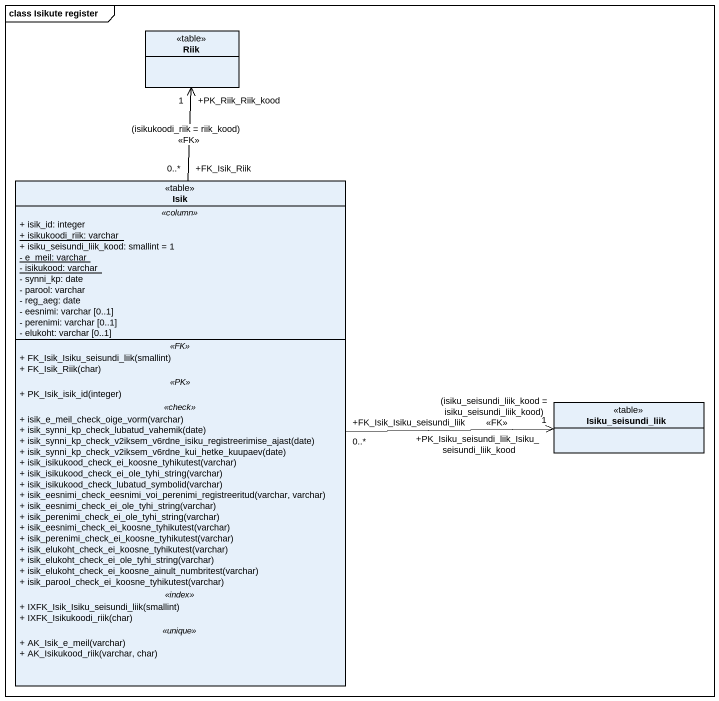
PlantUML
@startuml
mainframe class Isikute register
hide circle
hide empty members
skinparam classAttributeIconSize 0
class Riik <<table>>
class Isik <<table>> {
  .. <<column>> ..
  + isik_id: integer
  {static} + isikukoodi_riik: varchar
  + isiku_seisundi_liik_kood: smallint = 1
  {static} - e_meil: varchar
  {static} - isikukood: varchar
  - synni_kp: date
  - parool: varchar
  - reg_aeg: date
  - eesnimi: varchar [0..1]
  - perenimi: varchar [0..1]
  - elukoht: varchar [0..1]
  .. <<FK>> ..
  + FK_Isik_Isiku_seisundi_liik(smallint)
  + FK_Isik_Riik(char)
  .. <<PK>> ..
  + PK_Isik_isik_id(integer)
  .. <<check>> ..
  + isik_e_meil_check_oige_vorm(varchar)
  + isik_synni_kp_check_lubatud_vahemik(date)
  + isik_synni_kp_check_v2iksem_v6rdne_isiku_registreerimise_ajast(date)
  + isik_synni_kp_check_v2iksem_v6rdne_kui_hetke_kuupaev(date)
  + isik_isikukood_check_ei_koosne_tyhikutest(varchar)
  + isik_isikukood_check_ei_ole_tyhi_string(varchar)
  + isik_isikukood_check_lubatud_symbolid(varchar)
  + isik_eesnimi_check_eesnimi_voi_perenimi_registreeritud(varchar, varchar)
  + isik_eesnimi_check_ei_ole_tyhi_string(varchar)
  + isik_perenimi_check_ei_ole_tyhi_string(varchar)
  + isik_eesnimi_check_ei_koosne_tyhikutest(varchar)
  + isik_perenimi_check_ei_koosne_tyhikutest(varchar)
  + isik_elukoht_check_ei_koosne_tyhikutest(varchar)
  + isik_elukoht_check_ei_ole_tyhi_string(varchar)
  + isik_elukoht_check_ei_koosne_ainult_numbritest(varchar)
  + isik_parool_check_ei_koosne_tyhikutest(varchar)
  .. <<index>> ..
  + IXFK_Isik_Isiku_seisundi_liik(smallint)
  + IXFK_Isikukoodi_riik(char)
  .. <<unique>> ..
  + AK_Isik_e_meil(varchar)
  + AK_Isikukood_riik(varchar, char)
}
class Isiku_seisundi_liik <<table>>
Isik "+FK_Isik_Riik\n0..*" -up-> "+PK_Riik_Riik_kood\n1" Riik : (isikukoodi_riik = riik_kood)\n<<FK>>
Isik "+FK_Isik_Isiku_seisundi_liik\n0..*" -right-> "+PK_Isiku_seisundi_liik_Isiku_seisundi_liik_kood\n1" Isiku_seisundi_liik : (isiku_seisundi_liik_kood = isiku_seisundi_liik_kood)\n<<FK>>
@enduml
